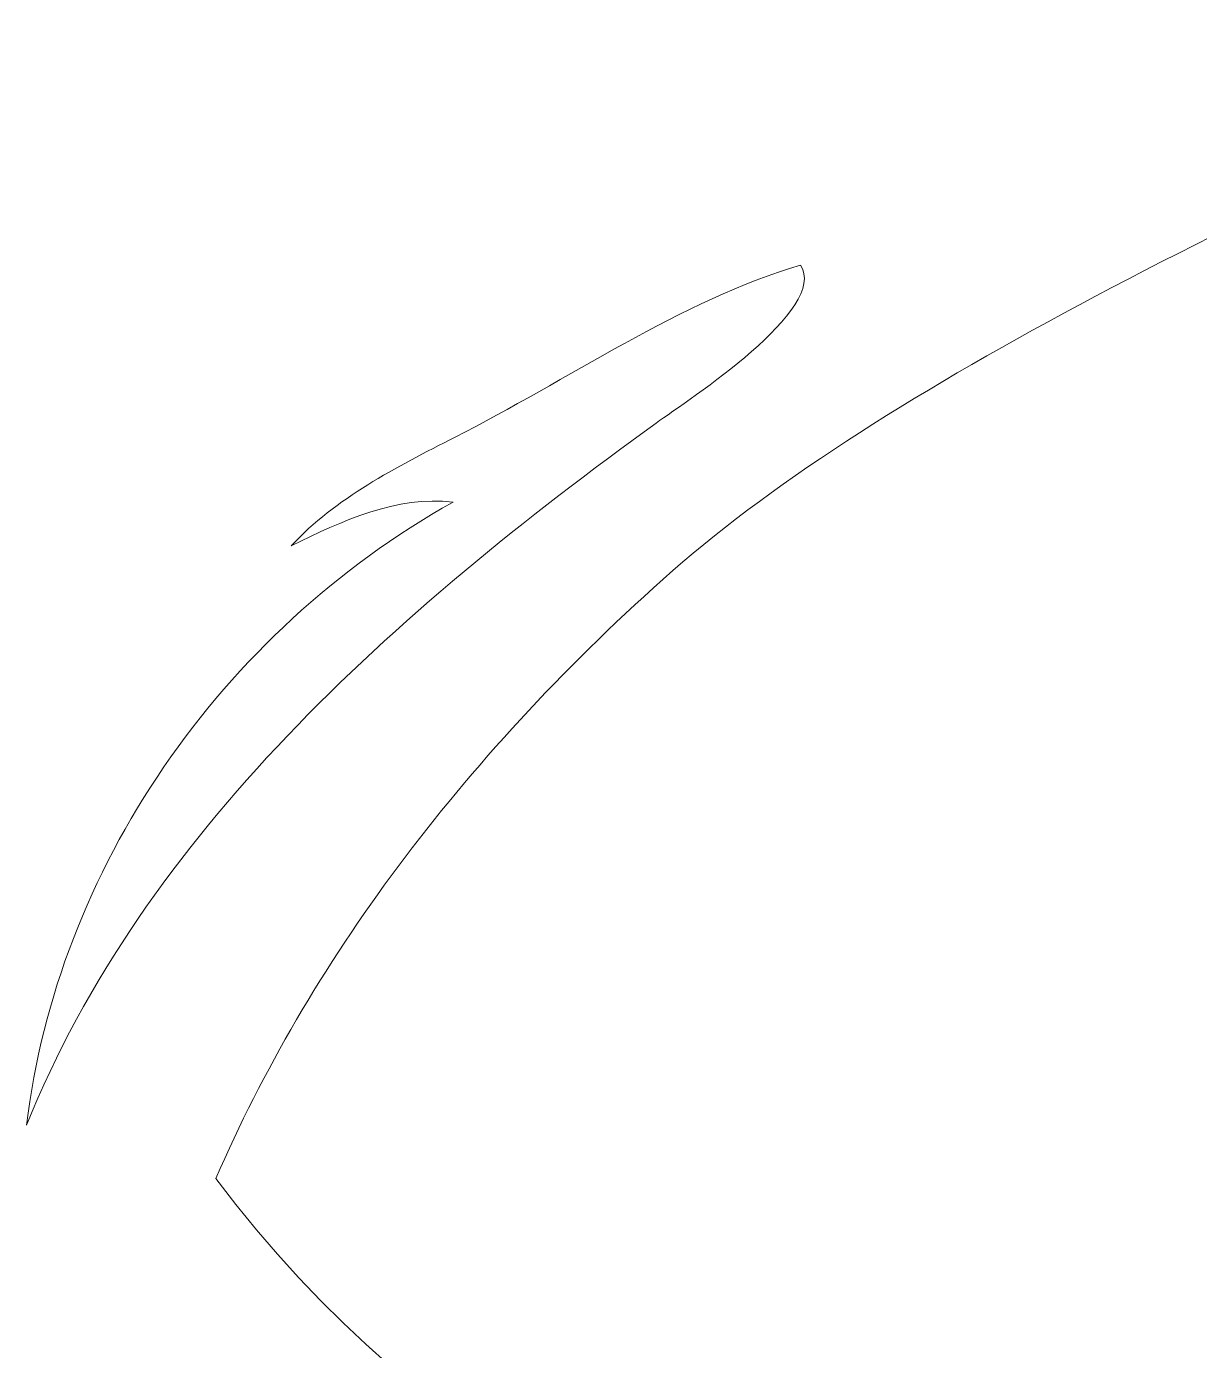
# Model space of a CAD drawing. Header units: millimetres. Extents: x -1356 to 546, y -801 to 88.
# Drawn here: x -1233.75 to -1190.77, y -391.8 to -343.26 of the extents above; entities that cross this region are included whole.
import ezdxf

# ---------------------------------------------------------------- set-up
doc = ezdxf.new("R2010")
doc.units = ezdxf.units.MM
doc.header["$MEASUREMENT"] = 0
doc.layers.add('Layer 2', color=7, linetype='Continuous')

msp = doc.modelspace()

# ---------------------------------------------------------------- linework, layer by layer
at = {"layer": 'Layer 2', "lineweight": 0}
for points, knots in [([(-1158.728, -388.978), (-1158.224, -389.104), (-1157.74, -389.207), (-1157.275, -389.286), (-1161.971, -393.134), (-1167.234, -398.597), (-1170.527, -405.584), (-1182.946, -406.532), (-1211.377, -406.152), (-1226.815, -385.49), (-1223.393, -377.593), (-1217.884, -370.205), (-1210.429, -363.522), (-1202.834, -356.712), (-1189.499, -350.25), (-1173.881, -343.26), (-1175.179, -346.159), (-1175.355, -349.426), (-1174.244, -352.401), (-1173.402, -354.658), (-1173.939, -356.345), (-1174.538, -357.362), (-1175.337, -358.719), (-1176.698, -359.663), (-1178.181, -359.887), (-1178.181, -359.887), (-1182.926, -360.604), (-1182.926, -360.604), (-1182.926, -360.604), (-1178.506, -362.472), (-1178.506, -362.472), (-1175.222, -363.859), (-1172.384, -364.075), (-1170.071, -363.116), (-1167.175, -361.915), (-1165.784, -359.245), (-1164.896, -357.053), (-1164.75, -356.695), (-1164.214, -356.335), (-1163.423, -356.065), (-1162.932, -355.898), (-1162.301, -355.907), (-1161.614, -355.96), (-1164.232, -358.823), (-1165.681, -363.105), (-1165.301, -367.434), (-1165.233, -368.207), (-1165.047, -372.107), (-1168.081, -372.868), (-1168.081, -372.868), (-1172.229, -373.91), (-1172.229, -373.91), (-1172.229, -373.91), (-1168.237, -375.444), (-1168.237, -375.444), (-1163.933, -377.096), (-1161.136, -376.4), (-1159.547, -375.523), (-1157.695, -374.501), (-1156.783, -372.871), (-1156.56, -371.719), (-1156.527, -371.664), (-1156.344, -371.46), (-1155.401, -371.139), (-1155.136, -371.048), (-1154.807, -371.013), (-1154.461, -371.023), (-1156.352, -373.721), (-1156.971, -377.495), (-1156.029, -381.387), (-1155.498, -383.585), (-1156.464, -385.24), (-1158.984, -386.445), (-1158.984, -386.445), (-1162.372, -388.067), (-1162.372, -388.067), (-1162.372, -388.067), (-1158.728, -388.978), (-1158.728, -388.978)], [0, 0, 0, 0, 1, 1, 1, 2, 2, 2, 3, 3, 3, 4, 4, 4, 5, 5, 5, 6, 6, 6, 7, 7, 7, 8, 8, 8, 9, 9, 9, 10, 10, 10, 11, 11, 11, 12, 12, 12, 13, 13, 13, 14, 14, 14, 15, 15, 15, 16, 16, 16, 17, 17, 17, 18, 18, 18, 19, 19, 19, 20, 20, 20, 21, 21, 21, 22, 22, 22, 23, 23, 23, 24, 24, 24, 25, 25, 25, 26, 26, 26, 26]), ([(-1218.119, -360.692), (-1220.193, -360.452), (-1222.195, -361.388), (-1224.052, -362.297), (-1222.427, -360.548), (-1220.211, -359.413), (-1218.043, -358.313), (-1214.036, -356.281), (-1209.711, -353.279), (-1205.393, -352.013), (-1204.323, -353.599), (-1209.483, -356.934), (-1210.677, -357.796), (-1220.249, -364.712), (-1229.458, -372.877), (-1233.754, -383.537), (-1232.626, -374.189), (-1226.663, -365.476), (-1218.119, -360.692)], [0, 0, 0, 0, 1, 1, 1, 2, 2, 2, 3, 3, 3, 4, 4, 4, 5, 5, 5, 6, 6, 6, 6])]:
    msp.add_open_spline(points, degree=3, knots=knots, dxfattribs=at)

doc.saveas('drawing.dxf')
